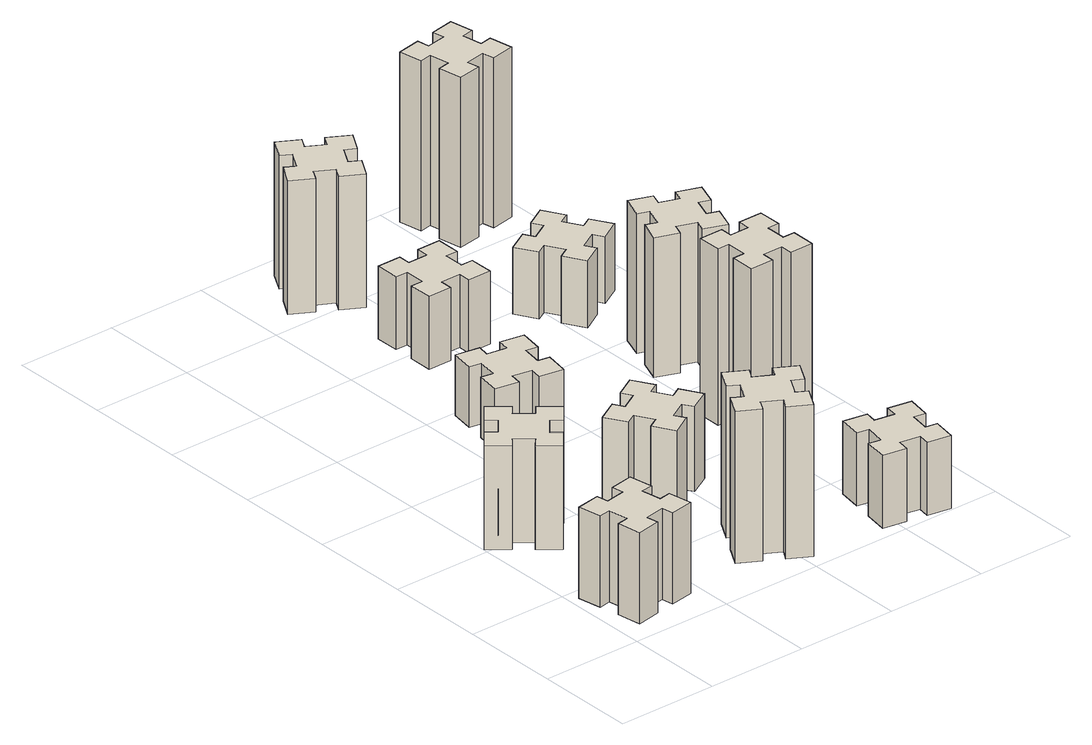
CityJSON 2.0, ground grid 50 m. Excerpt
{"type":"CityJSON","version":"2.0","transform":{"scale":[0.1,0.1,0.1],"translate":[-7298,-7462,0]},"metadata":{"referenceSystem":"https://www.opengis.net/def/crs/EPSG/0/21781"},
"CityObjects":{
"building1":{"type":"Building","attributes":{"class":"1000","function":"1000","usage":"1000","yearOfConstruction":2016,"roofType":"1000","measuredHeight":45,"storeysAboveGround":30,"storeysBelowGround":0},"geometry":[{"type":"Solid","lod":"1","boundaries":[[[[0,1,2,3,4,5,6,7,8,9,10,11,12,13,14,15,16,17,18,19]],[[17,16,20,21]],[[16,15,22,20]],[[15,14,23,22]],[[14,13,24,23]],[[13,12,25,24]],[[12,11,26,25]],[[11,10,27,26]],[[10,9,28,27]],[[9,8,29,28]],[[8,7,30,29]],[[7,6,31,30]],[[6,5,32,31]],[[5,4,33,32]],[[4,3,34,33]],[[3,2,35,34]],[[2,1,36,35]],[[1,0,37,36]],[[0,19,38,37]],[[19,18,39,38]],[[18,17,21,39]],[[24,25,26,27,28,29,30,31,32,33,34,35,36,37,38,39,21,20,22,23]]]]}]},
"building2":{"type":"Building","attributes":{"class":"1000","function":"1000","usage":"1000","yearOfConstruction":2016,"roofType":"1000","measuredHeight":51,"storeysAboveGround":30,"storeysBelowGround":0},"geometry":[{"type":"Solid","lod":"1","boundaries":[[[[40,41,42,43,44,45,46,47,48,49,50,51,52,53,54,55,56,57,58,59]],[[57,56,60,61]],[[56,55,62,60]],[[55,54,63,62]],[[54,53,64,63]],[[53,52,65,64]],[[52,51,66,65]],[[51,50,67,66]],[[50,49,68,67]],[[49,48,69,68]],[[48,47,70,69]],[[47,46,71,70]],[[46,45,72,71]],[[45,44,73,72]],[[44,43,74,73]],[[43,42,75,74]],[[42,41,76,75]],[[41,40,77,76]],[[40,59,78,77]],[[59,58,79,78]],[[58,57,61,79]],[[64,65,66,67,68,69,70,71,72,73,74,75,76,77,78,79,61,60,62,63]]]]}]},
"building3":{"type":"Building","attributes":{"class":"1000","function":"1000","usage":"1000","yearOfConstruction":2016,"roofType":"1000","measuredHeight":75,"storeysAboveGround":30,"storeysBelowGround":0},"geometry":[{"type":"Solid","lod":"1","boundaries":[[[[80,81,82,83,84,85,86,87,88,89,90,91,92,93,94,95,96,97,98,99]],[[97,96,100,101]],[[96,95,102,100]],[[95,94,103,102]],[[94,93,104,103]],[[93,92,105,104]],[[92,91,106,105]],[[91,90,107,106]],[[90,89,108,107]],[[89,88,109,108]],[[88,87,110,109]],[[87,86,111,110]],[[86,85,112,111]],[[85,84,113,112]],[[84,83,114,113]],[[83,82,115,114]],[[82,81,116,115]],[[81,80,117,116]],[[80,99,118,117]],[[99,98,119,118]],[[98,97,101,119]],[[104,105,106,107,108,109,110,111,112,113,114,115,116,117,118,119,101,100,102,103]]]]}]},
"building4":{"type":"Building","attributes":{"class":"1000","function":"1000","usage":"1000","yearOfConstruction":2016,"roofType":"1000","measuredHeight":42,"storeysAboveGround":30,"storeysBelowGround":0},"geometry":[{"type":"Solid","lod":"1","boundaries":[[[[120,121,122,123,124,125,126,127,128,129,130,131,132,133,134,135,136,137,138,139]],[[137,136,140,141]],[[136,135,142,140]],[[135,134,143,142]],[[134,133,144,143]],[[133,132,145,144]],[[132,131,146,145]],[[131,130,147,146]],[[130,129,148,147]],[[129,128,149,148]],[[128,127,150,149]],[[127,126,151,150]],[[126,125,152,151]],[[125,124,153,152]],[[124,123,154,153]],[[123,122,155,154]],[[122,121,156,155]],[[121,120,157,156]],[[120,139,158,157]],[[139,138,159,158]],[[138,137,141,159]],[[144,145,146,147,148,149,150,151,152,153,154,155,156,157,158,159,141,140,142,143]]]]}]},
"building5":{"type":"Building","attributes":{"class":"1000","function":"1000","usage":"1000","yearOfConstruction":2016,"roofType":"1000","measuredHeight":30,"storeysAboveGround":30,"storeysBelowGround":0},"geometry":[{"type":"Solid","lod":"1","boundaries":[[[[160,161,162,163,164,165,166,167,168,169,170,171,172,173,174,175,176,177,178,179]],[[177,176,180,181]],[[176,175,182,180]],[[175,174,183,182]],[[174,173,184,183]],[[173,172,185,184]],[[172,171,186,185]],[[171,170,187,186]],[[170,169,188,187]],[[169,168,189,188]],[[168,167,190,189]],[[167,166,191,190]],[[166,165,192,191]],[[165,164,193,192]],[[164,163,194,193]],[[163,162,195,194]],[[162,161,196,195]],[[161,160,197,196]],[[160,179,198,197]],[[179,178,199,198]],[[178,177,181,199]],[[184,185,186,187,188,189,190,191,192,193,194,195,196,197,198,199,181,180,182,183]]]]}]},
"building6":{"type":"Building","attributes":{"class":"1000","function":"1000","usage":"1000","yearOfConstruction":2016,"roofType":"1000","measuredHeight":36,"storeysAboveGround":30,"storeysBelowGround":0},"geometry":[{"type":"Solid","lod":"1","boundaries":[[[[200,201,202,203,204,205,206,207,208,209,210,211,212,213,214,215,216,217,218,219]],[[217,216,220,221]],[[216,215,222,220]],[[215,214,223,222]],[[214,213,224,223]],[[213,212,225,224]],[[212,211,226,225]],[[211,210,227,226]],[[210,209,228,227]],[[209,208,229,228]],[[208,207,230,229]],[[207,206,231,230]],[[206,205,232,231]],[[205,204,233,232]],[[204,203,234,233]],[[203,202,235,234]],[[202,201,236,235]],[[201,200,237,236]],[[200,219,238,237]],[[219,218,239,238]],[[218,217,221,239]],[[224,225,226,227,228,229,230,231,232,233,234,235,236,237,238,239,221,220,222,223]]]]}]},
"building7":{"type":"Building","attributes":{"class":"1000","function":"1000","usage":"1000","yearOfConstruction":2016,"roofType":"1000","measuredHeight":36,"storeysAboveGround":30,"storeysBelowGround":0},"geometry":[{"type":"Solid","lod":"1","boundaries":[[[[240,241,242,243,244,245,246,247,248,249,250,251,252,253,254,255,256,257,258,259]],[[257,256,260,261]],[[256,255,262,260]],[[255,254,263,262]],[[254,253,264,263]],[[253,252,265,264]],[[252,251,266,265]],[[251,250,267,266]],[[250,249,268,267]],[[249,248,269,268]],[[248,247,270,269]],[[247,246,271,270]],[[246,245,272,271]],[[245,244,273,272]],[[244,243,274,273]],[[243,242,275,274]],[[242,241,276,275]],[[241,240,277,276]],[[240,259,278,277]],[[259,258,279,278]],[[258,257,261,279]],[[264,265,266,267,268,269,270,271,272,273,274,275,276,277,278,279,261,260,262,263]]]]}]},
"building8":{"type":"Building","attributes":{"class":"1000","function":"1000","usage":"1000","yearOfConstruction":2016,"roofType":"1000","measuredHeight":66,"storeysAboveGround":30,"storeysBelowGround":0},"geometry":[{"type":"Solid","lod":"1","boundaries":[[[[280,281,282,283,284,285,286,287,288,289,290,291,292,293,294,295,296,297,298,299]],[[297,296,300,301]],[[296,295,302,300]],[[295,294,303,302]],[[294,293,304,303]],[[293,292,305,304]],[[292,291,306,305]],[[291,290,307,306]],[[290,289,308,307]],[[289,288,309,308]],[[288,287,310,309]],[[287,286,311,310]],[[286,285,312,311]],[[285,284,313,312]],[[284,283,314,313]],[[283,282,315,314]],[[282,281,316,315]],[[281,280,317,316]],[[280,299,318,317]],[[299,298,319,318]],[[298,297,301,319]],[[304,305,306,307,308,309,310,311,312,313,314,315,316,317,318,319,301,300,302,303]]]]}]},
"building9":{"type":"Building","attributes":{"class":"1000","function":"1000","usage":"1000","yearOfConstruction":2016,"roofType":"1000","measuredHeight":87,"storeysAboveGround":30,"storeysBelowGround":0},"geometry":[{"type":"Solid","lod":"1","boundaries":[[[[320,321,322,323,324,325,326,327,328,329,330,331,332,333,334,335,336,337,338,339]],[[337,336,340,341]],[[336,335,342,340]],[[335,334,343,342]],[[334,333,344,343]],[[333,332,345,344]],[[332,331,346,345]],[[331,330,347,346]],[[330,329,348,347]],[[329,328,349,348]],[[328,327,350,349]],[[327,326,351,350]],[[326,325,352,351]],[[325,324,353,352]],[[324,323,354,353]],[[323,322,355,354]],[[322,321,356,355]],[[321,320,357,356]],[[320,339,358,357]],[[339,338,359,358]],[[338,337,341,359]],[[344,345,346,347,348,349,350,351,352,353,354,355,356,357,358,359,341,340,342,343]]]]}]},
"building10":{"type":"Building","attributes":{"class":"1000","function":"1000","usage":"1000","yearOfConstruction":2016,"roofType":"1000","measuredHeight":69,"storeysAboveGround":30,"storeysBelowGround":0},"geometry":[{"type":"Solid","lod":"1","boundaries":[[[[360,361,362,363,364,365,366,367,368,369,370,371,372,373,374,375,376,377,378,379]],[[377,376,380,381]],[[376,375,382,380]],[[375,374,383,382]],[[374,373,384,383]],[[373,372,385,384]],[[372,371,386,385]],[[371,370,387,386]],[[370,369,388,387]],[[369,368,389,388]],[[368,367,390,389]],[[367,366,391,390]],[[366,365,392,391]],[[365,364,393,392]],[[364,363,394,393]],[[363,362,395,394]],[[362,361,396,395]],[[361,360,397,396]],[[360,379,398,397]],[[379,378,399,398]],[[378,377,381,399]],[[384,385,386,387,388,389,390,391,392,393,394,395,396,397,398,399,381,380,382,383]]]]}]},
"building11":{"type":"Building","attributes":{"class":"1000","function":"1000","usage":"1000","yearOfConstruction":2016,"roofType":"1000","measuredHeight":33,"storeysAboveGround":30,"storeysBelowGround":0},"geometry":[{"type":"Solid","lod":"1","boundaries":[[[[400,401,402,403,404,405,406,407,408,409,410,411,412,413,414,415,416,417,418,419]],[[417,416,420,421]],[[416,415,422,420]],[[415,414,423,422]],[[414,413,424,423]],[[413,412,425,424]],[[412,411,426,425]],[[411,410,427,426]],[[410,409,428,427]],[[409,408,429,428]],[[408,407,430,429]],[[407,406,431,430]],[[406,405,432,431]],[[405,404,433,432]],[[404,403,434,433]],[[403,402,435,434]],[[402,401,436,435]],[[401,400,437,436]],[[400,419,438,437]],[[419,418,439,438]],[[418,417,421,439]],[[424,425,426,427,428,429,430,431,432,433,434,435,436,437,438,439,421,420,422,423]]]]}]},
"building12":{"type":"Building","attributes":{"class":"1000","function":"1000","usage":"1000","yearOfConstruction":2016,"roofType":"1000","measuredHeight":84,"storeysAboveGround":30,"storeysBelowGround":0},"geometry":[{"type":"Solid","lod":"1","boundaries":[[[[440,441,442,443,444,445,446,447,448,449,450,451,452,453,454,455,456,457,458,459]],[[457,456,460,461]],[[456,455,462,460]],[[455,454,463,462]],[[454,453,464,463]],[[453,452,465,464]],[[452,451,466,465]],[[451,450,467,466]],[[450,449,468,467]],[[449,448,469,468]],[[448,447,470,469]],[[447,446,471,470]],[[446,445,472,471]],[[445,444,473,472]],[[444,443,474,473]],[[443,442,475,474]],[[442,441,476,475]],[[441,440,477,476]],[[440,459,478,477]],[[459,458,479,478]],[[458,457,461,479]],[[464,465,466,467,468,469,470,471,472,473,474,475,476,477,478,479,461,460,462,463]]]]}]}
},
"vertices":[
[275,422,0],[177,405,0],[167,464,0],[48,443,0],[69,325,0],[128,335,0],[146,237,0],[87,227,0],[107,108,0],[226,129,0],[215,188,0],[314,206,0],[324,147,0],[442,167,0],[421,286,0],[362,275,0],[345,374,0],[404,384,0],[383,502,0],[265,481,0],[345,374,450],[404,384,450],[362,275,450],[421,286,450],[442,167,450],[324,147,450],[314,206,450],[215,188,450],[226,129,450],[107,108,450],[87,227,450],[146,237,450],[128,335,450],[69,325,450],[48,443,450],[167,464,450],[177,405,450],[275,422,450],[265,481,450],[383,502,450],
[193,1154,0],[129,1078,0],[83,1116,0],[6,1024,0],[98,947,0],[136,993,0],[213,929,0],[174,883,0],[266,806,0],[343,898,0],[297,936,0],[362,1013,0],[408,974,0],[485,1066,0],[393,1143,0],[354,1097,0],[278,1162,0],[316,1208,0],[224,1285,0],[147,1193,0],[278,1162,510],[316,1208,510],[354,1097,510],[393,1143,510],[485,1066,510],[408,974,510],[362,1013,510],[297,936,510],[343,898,510],[266,806,510],[174,883,510],[213,929,510],[136,993,510],[98,947,510],[6,1024,510],[83,1116,510],[129,1078,510],[193,1154,510],[147,1193,510],[224,1285,510],
[1056,207,0],[1106,294,0],[1158,264,0],[1218,368,0],[1114,428,0],[1084,376,0],[997,426,0],[1027,478,0],[923,538,0],[863,434,0],[915,404,0],[865,317,0],[813,347,0],[753,243,0],[857,183,0],[887,235,0],[974,185,0],[944,133,0],[1048,73,0],[1108,177,0],[974,185,750],[944,133,750],[887,235,750],[857,183,750],[753,243,750],[813,347,750],[865,317,750],[915,404,750],[863,434,750],[923,538,750],[1027,478,750],[997,426,750],[1084,376,750],[1114,428,750],[1218,368,750],[1158,264,750],[1106,294,750],[1056,207,750],[1108,177,750],[1048,73,750],
[897,825,0],[984,875,0],[1014,823,0],[1118,883,0],[1058,987,0],[1006,957,0],[956,1044,0],[1008,1074,0],[948,1178,0],[844,1118,0],[874,1066,0],[787,1016,0],[757,1068,0],[653,1008,0],[713,904,0],[765,934,0],[815,847,0],[763,817,0],[823,713,0],[927,773,0],[815,847,420],[763,817,420],[765,934,420],[713,904,420],[653,1008,420],[757,1068,420],[787,1016,420],[874,1066,420],[844,1118,420],[948,1178,420],[1008,1074,420],[956,1044,420],[1006,957,420],[1058,987,420],[1118,883,420],[1014,823,420],[984,875,420],[897,825,420],[927,773,420],[823,713,420],
[717,1686,0],[815,1668,0],[805,1609,0],[923,1588,0],[944,1707,0],[885,1717,0],[902,1815,0],[961,1805,0],[982,1923,0],[864,1944,0],[854,1885,0],[755,1902,0],[766,1961,0],[647,1982,0],[627,1864,0],[686,1854,0],[668,1755,0],[609,1766,0],[588,1647,0],[707,1627,0],[668,1755,300],[609,1766,300],[686,1854,300],[627,1864,300],[647,1982,300],[766,1961,300],[755,1902,300],[854,1885,300],[864,1944,300],[982,1923,300],[961,1805,300],[902,1815,300],[885,1717,300],[944,1707,300],[923,1588,300],[805,1609,300],[815,1668,300],[717,1686,300],[707,1627,300],[588,1647,300],
[1694,305,0],[1595,322,0],[1606,381,0],[1487,402,0],[1467,284,0],[1526,274,0],[1508,175,0],[1449,186,0],[1428,67,0],[1547,47,0],[1557,106,0],[1655,88,0],[1645,29,0],[1763,8,0],[1784,127,0],[1725,137,0],[1742,235,0],[1801,225,0],[1822,343,0],[1704,364,0],[1742,235,360],[1801,225,360],[1725,137,360],[1784,127,360],[1763,8,360],[1645,29,360],[1655,88,360],[1557,106,360],[1547,47,360],[1428,67,360],[1449,186,360],[1508,175,360],[1526,274,360],[1467,284,360],[1487,402,360],[1606,381,360],[1595,322,360],[1694,305,360],[1704,364,360],[1822,343,360],
[1095,2475,0],[1095,2575,0],[1155,2575,0],[1155,2695,0],[1035,2695,0],[1035,2635,0],[935,2635,0],[935,2695,0],[815,2695,0],[815,2575,0],[875,2575,0],[875,2475,0],[815,2475,0],[815,2355,0],[935,2355,0],[935,2415,0],[1035,2415,0],[1035,2355,0],[1155,2355,0],[1155,2475,0],[1035,2415,360],[1035,2355,360],[935,2415,360],[935,2355,360],[815,2355,360],[815,2475,360],[875,2475,360],[875,2575,360],[815,2575,360],[815,2695,360],[935,2695,360],[935,2635,360],[1035,2635,360],[1035,2695,360],[1155,2695,360],[1155,2575,360],[1095,2575,360],[1095,2475,360],[1155,2475,360],[1155,2355,360],
[984,3236,0],[897,3286,0],[927,3338,0],[823,3398,0],[763,3294,0],[815,3264,0],[765,3177,0],[713,3207,0],[653,3103,0],[757,3043,0],[787,3095,0],[874,3045,0],[844,2993,0],[948,2933,0],[1008,3037,0],[956,3067,0],[1006,3154,0],[1058,3124,0],[1118,3228,0],[1014,3288,0],[1006,3154,660],[1058,3124,660],[956,3067,660],[1008,3037,660],[948,2933,660],[844,2993,660],[874,3045,660],[787,3095,660],[757,3043,660],[653,3103,660],[713,3207,660],[765,3177,660],[815,3264,660],[763,3294,660],[823,3398,660],[927,3338,660],[897,3286,660],[984,3236,660],[1014,3288,660],[1118,3228,660],
[1735,1095,0],[1735,1195,0],[1795,1195,0],[1795,1315,0],[1675,1315,0],[1675,1255,0],[1575,1255,0],[1575,1315,0],[1455,1315,0],[1455,1195,0],[1515,1195,0],[1515,1095,0],[1455,1095,0],[1455,975,0],[1575,975,0],[1575,1035,0],[1675,1035,0],[1675,975,0],[1795,975,0],[1795,1095,0],[1675,1035,870],[1675,975,870],[1575,1035,870],[1575,975,870],[1455,975,870],[1455,1095,870],[1515,1095,870],[1515,1195,870],[1455,1195,870],[1455,1315,870],[1575,1315,870],[1575,1255,870],[1675,1255,870],[1675,1315,870],[1795,1315,870],[1795,1195,870],[1735,1195,870],[1735,1095,870],[1795,1095,870],[1795,975,870],
[1641,1699,0],[1735,1665,0],[1714,1609,0],[1827,1567,0],[1868,1680,0],[1812,1701,0],[1846,1795,0],[1902,1774,0],[1943,1887,0],[1830,1928,0],[1810,1872,0],[1716,1906,0],[1737,1962,0],[1624,2003,0],[1583,1890,0],[1639,1870,0],[1605,1776,0],[1549,1797,0],[1507,1684,0],[1620,1643,0],[1605,1776,690],[1549,1797,690],[1639,1870,690],[1583,1890,690],[1624,2003,690],[1737,1962,690],[1716,1906,690],[1810,1872,690],[1830,1928,690],[1943,1887,690],[1902,1774,690],[1846,1795,690],[1812,1701,690],[1868,1680,690],[1827,1567,690],[1714,1609,690],[1735,1665,690],[1641,1699,690],[1620,1643,690],[1507,1684,690],
[1505,2414,0],[1555,2327,0],[1503,2297,0],[1563,2193,0],[1667,2253,0],[1637,2305,0],[1724,2355,0],[1754,2303,0],[1858,2363,0],[1798,2467,0],[1746,2437,0],[1696,2524,0],[1748,2554,0],[1688,2658,0],[1584,2598,0],[1614,2546,0],[1527,2496,0],[1497,2548,0],[1393,2488,0],[1453,2384,0],[1527,2496,330],[1497,2548,330],[1614,2546,330],[1584,2598,330],[1688,2658,330],[1748,2554,330],[1696,2524,330],[1746,2437,330],[1798,2467,330],[1858,2363,330],[1754,2303,330],[1724,2355,330],[1637,2305,330],[1667,2253,330],[1563,2193,330],[1503,2297,330],[1555,2327,330],[1505,2414,330],[1453,2384,330],[1393,2488,330],
[1842,3235,0],[1825,3334,0],[1884,3344,0],[1863,3462,0],[1745,3441,0],[1755,3382,0],[1657,3365,0],[1647,3424,0],[1528,3403,0],[1549,3285,0],[1608,3295,0],[1626,3197,0],[1567,3187,0],[1587,3068,0],[1706,3089,0],[1695,3148,0],[1794,3166,0],[1804,3107,0],[1922,3127,0],[1901,3246,0],[1794,3166,840],[1804,3107,840],[1695,3148,840],[1706,3089,840],[1587,3068,840],[1567,3187,840],[1626,3197,840],[1608,3295,840],[1549,3285,840],[1528,3403,840],[1647,3424,840],[1657,3365,840],[1755,3382,840],[1745,3441,840],[1863,3462,840],[1884,3344,840],[1825,3334,840],[1842,3235,840],[1901,3246,840],[1922,3127,840]
]}
